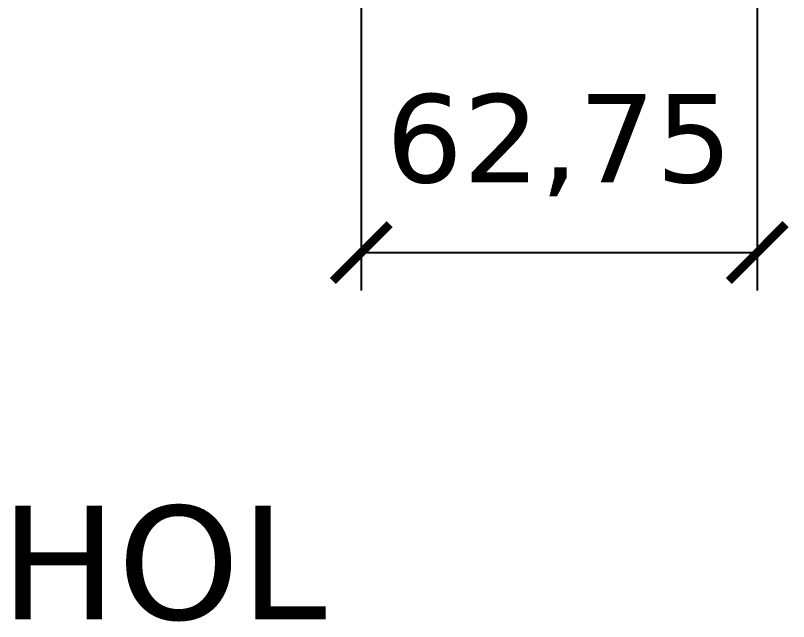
# Model space of a CAD drawing. Header units: centimetres. Extents: x -135 to 5290, y -1327 to 1388.
# Drawn here: x 3614.2 to 3736.7, y 532 to 628.1 of the extents above; entities that cross this region are included whole.
import ezdxf
from ezdxf.enums import TextEntityAlignment as Align

# ---------------------------------------------------------------- set-up
doc = ezdxf.new("R2010")
doc.units = ezdxf.units.CM
doc.layers.add('MONTAJ_OZEL_OLCU', color=6, linetype='Continuous')
doc.layers.add('MONTAJ_YAZI', color=4, linetype='Continuous')
doc.styles.add('PORTMAN', font='DejaVuSans.ttf')
doc.dimstyles.new('PORTMAN', dxfattribs={"dimtxt": 14, "dimasz": 9, "dimexe": 6, "dimexo": 5, "dimgap": 4, "dimtad": 1, "dimtxsty": 'PORTMAN', "dimblk": 'ARCHTICK', "dimcen": 2.5, "dimazin": 3, "dimtfac": 0.5, "dimtmove": 2, "dimatfit": 3})

# ---------------------------------------------------------------- blocks, each defined once
blk = doc.blocks.new('_ARCHTICK')
at = {"color": 0, "linetype": 'BYBLOCK', "const_width": 0.15}
blk.add_lwpolyline([(-0.5, -0.5), (0.5, 0.5)], dxfattribs=at)

msp = doc.modelspace()

# ---------------------------------------------------------------- texts
at = {"layer": 'MONTAJ_YAZI', "style": 'PORTMAN'}
msp.add_text('HOL', height=18, dxfattribs=at).set_placement((3637.625, 541.375), align=Align.MIDDLE_CENTER)

# ---------------------------------------------------------------- dimensions: what is measured, and where the dimension line sits
at = {"layer": 'MONTAJ_OZEL_OLCU'}
msp.add_linear_dim(base=(3669, 590.5), p1=(3669, 640.5), p2=(3731.75, 640.5), dimstyle='PORTMAN', override={"dimtxt": 14, "dimasz": 9, "dimexe": 6, "dimexo": 5, "dimdec": 2, "dimzin": 8, "dimdsep": 44}, dxfattribs=at).render()

doc.saveas('drawing.dxf')
